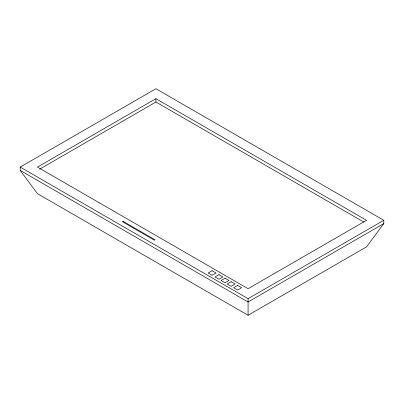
<?xml version="1.0" encoding="UTF-8"?>
<svg xmlns="http://www.w3.org/2000/svg" width="404" height="404" viewBox="0 0 404 404"><rect width="100%" height="100%" fill="white"/><g stroke="black" fill="none" stroke-linecap="round" stroke-linejoin="round"><path stroke-width="0.61" d="M383.8 223.614L366.539 246.869L248.071 315.266L37.461 193.673L20.2 170.417L20.2 167.094L155.929 88.734L383.8 220.296L383.8 223.614L248.071 301.98L20.2 170.417M155.929 98.697L37.461 167.094L248.071 288.693L366.539 220.296L155.929 98.697L155.929 102.02L363.812 222.043M39.642 169.16L155.929 102.02M20.2 167.094L248.071 298.657L383.8 220.296M248.071 298.657L248.071 315.266M123.099 221.306L122.382 221.72L154.384 240.198L155.106 239.784L123.099 221.306M212.095 270.725L208.141 273.008L212.095 275.291L216.054 273.008L212.095 270.725M218.928 274.669L214.973 276.952L218.928 279.235L222.887 276.952L218.928 274.669M225.043 278.199L221.089 280.482L225.043 282.765L228.997 280.482L225.043 278.199M231.154 281.724L227.2 284.012L231.154 286.295L235.113 284.012L231.154 281.724M237.628 285.461L233.674 287.749L237.628 290.032L241.582 287.749L237.628 285.461"/></g></svg>
